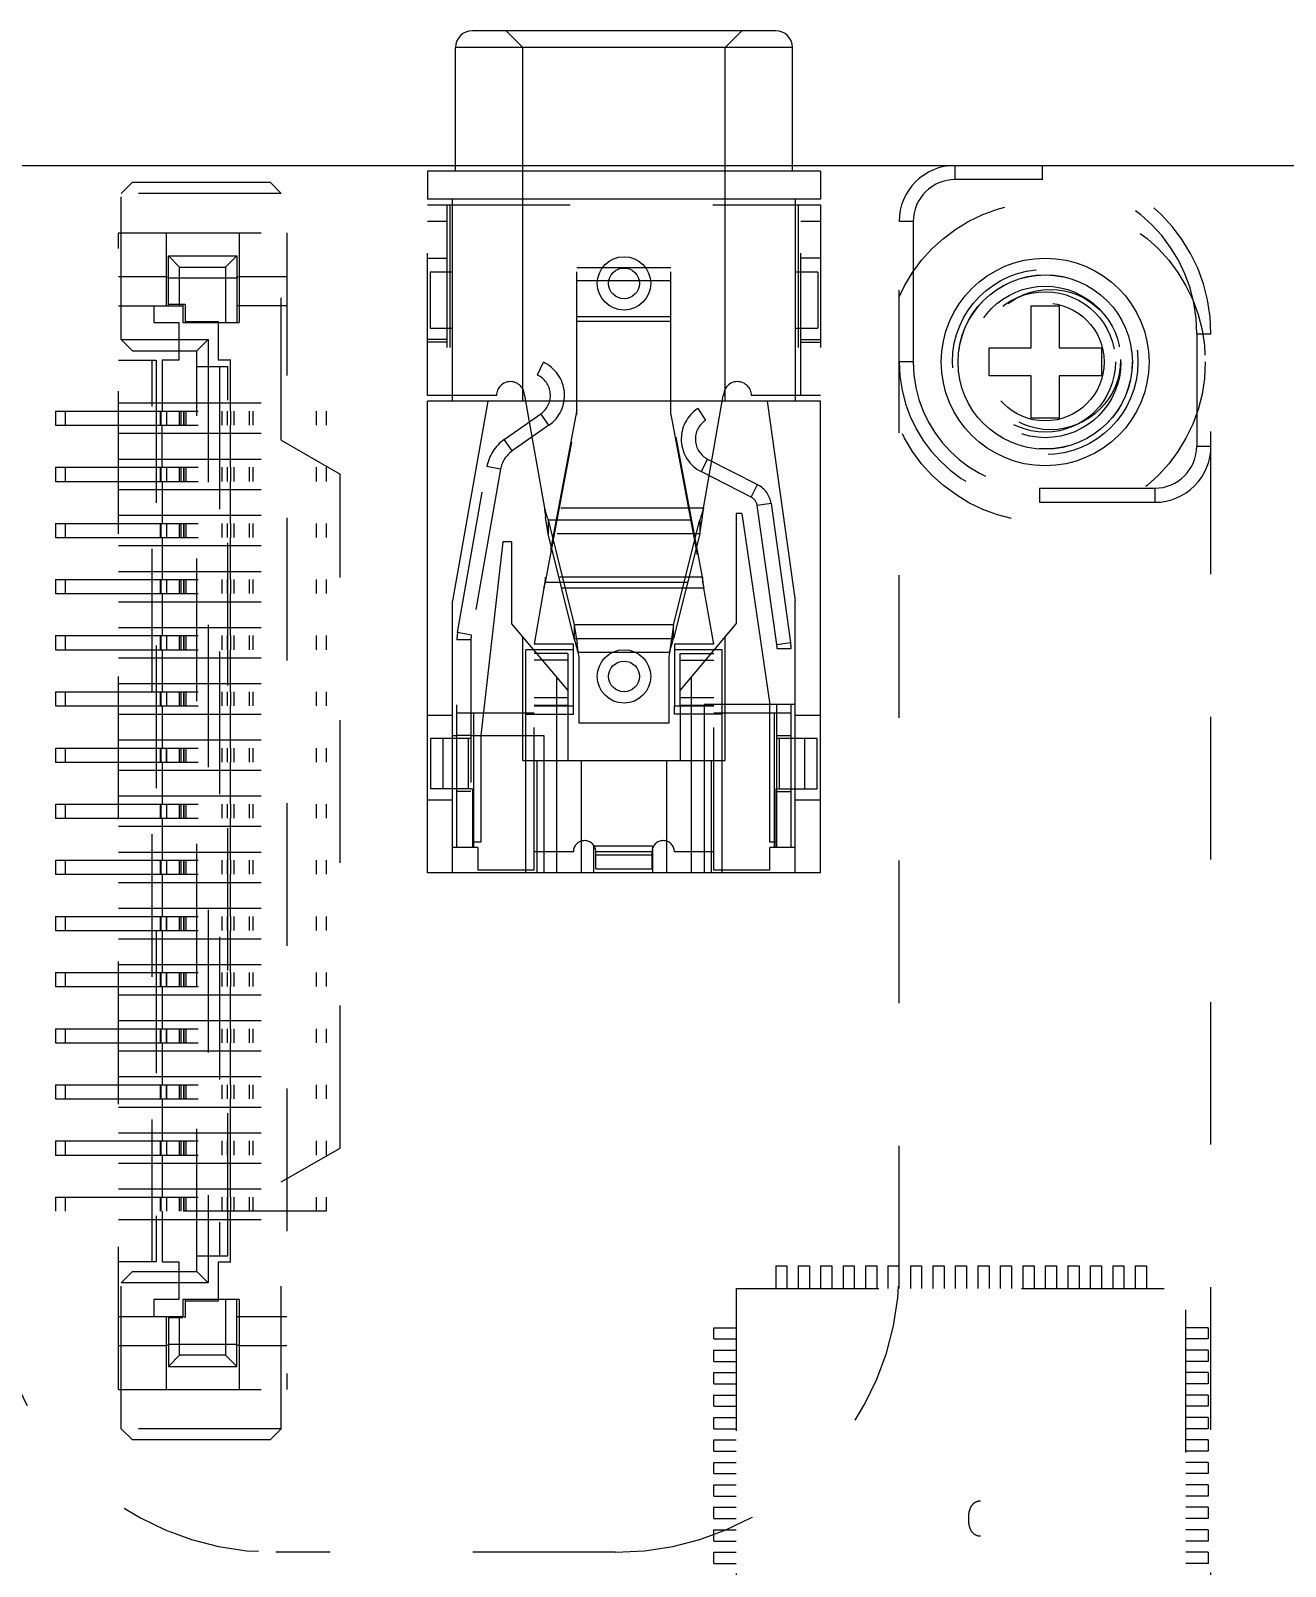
# Model space of a CAD drawing. Header units: inches. Extents: x 0 to 8.3, y 0 to 11.7.
# Drawn here: x 4.49 to 5.369, y 3.794 to 4.87 of the extents above; entities that cross this region are included whole.
import ezdxf

# ---------------------------------------------------------------- set-up
doc = ezdxf.new("R2010")
doc.units = ezdxf.units.IN
doc.header["$LTSCALE"] = 0.762205
doc.header["$MEASUREMENT"] = 0
doc.linetypes.add('HIDDEN', pattern=[0.2, 0.1, -0.1])
doc.layers.get('0').update_dxf_attribs({"linetype": 'CONTINUOUS'})
for name, color, linetype in [('02___PRT_ALL_AXES', 7, 'CONTINUOUS'), ('03___PRT_ALL_CURVES', 7, 'CONTINUOUS'), ('03__ASM_ALL_CURVES', 7, 'CONTINUOUS'), ('DEFAULT_2', 8, 'HIDDEN')]:
    doc.layers.add(name, color=color, linetype=linetype)

msp = doc.modelspace()

# ---------------------------------------------------------------- linework, layer by layer
at = {"color": 6, "linetype": 'CONTINUOUS'}
for p, q in [((5.0123, 4.8705), (4.7997, 4.8705)), ((4.8351, 4.8587), (4.8233, 4.8705)), ((4.9768, 4.8587), (4.9886, 4.8705)), ((5.0241, 4.8587), (4.7878, 4.8587)), ((4.7878, 4.7721), (4.7878, 4.8587)), ((4.8351, 4.6107), (4.8351, 4.8587)), ((4.9768, 4.6107), (4.9768, 4.8587)), ((5.0241, 4.7721), (5.0241, 4.8587)), ((5.0438, 4.7721), (4.7682, 4.7721)), ((4.7682, 4.7721), (4.7682, 4.7524)), ((5.0438, 4.7721), (5.0438, 4.7524)), ((5.0438, 4.7524), (4.7682, 4.7524)), ((4.7859, 4.6107), (4.7859, 4.7524)), ((5.026, 4.7524), (5.026, 4.6107)), ((4.7859, 4.7012), (4.7701, 4.7012)), ((4.7701, 4.7012), (4.7701, 4.6618)), ((5.0418, 4.7012), (5.026, 4.7012)), ((5.0418, 4.7012), (5.0418, 4.6618)), ((4.7701, 4.6618), (4.7859, 4.6618)), ((5.026, 4.6618), (5.0418, 4.6618)), ((5.0438, 4.6107), (4.7682, 4.6107)), ((4.7682, 4.2799), (4.7682, 4.6107)), ((4.8106, 4.6107), (4.7859, 4.4706)), ((5.0064, 4.6107), (5.026, 4.4706)), ((5.0438, 4.2799), (5.0438, 4.6107)), ((4.9886, 4.5319), (4.9847, 4.5319)), ((4.9847, 4.5319), (4.9847, 4.4547)), ((4.9886, 4.5319), (5.0083, 4.3981)), ((4.821, 4.5122), (4.8056, 4.3764)), ((4.8272, 4.5122), (4.821, 4.5122)), ((4.8272, 4.5122), (4.8272, 4.4547)), ((4.7859, 4.2799), (4.7859, 4.4706)), ((5.026, 4.2799), (5.026, 4.4706)), ((4.8272, 4.4547), (4.8666, 4.4078)), ((4.9453, 4.4078), (4.9847, 4.4547)), ((4.8351, 4.3587), (4.8351, 4.445)), ((4.8705, 4.4364), (4.8371, 4.4364)), ((4.8371, 4.2799), (4.8371, 4.4364)), ((4.9749, 4.4364), (4.9414, 4.4364)), ((4.9749, 4.2799), (4.9749, 4.4364)), ((4.9768, 4.3587), (4.9768, 4.4453)), ((4.8587, 4.4171), (4.8587, 4.2799)), ((4.9532, 4.2799), (4.9532, 4.4171)), ((4.8666, 4.3971), (4.8666, 4.3587)), ((4.8705, 4.3912), (4.8705, 4.3971)), ((4.9414, 4.3912), (4.9414, 4.3971)), ((4.9453, 4.3971), (4.9453, 4.3587)), ((5.026, 4.3981), (4.9621, 4.3981)), ((4.9621, 4.3981), (4.9621, 4.2799)), ((5.0083, 4.3016), (5.0083, 4.3981)), ((4.7859, 4.3902), (4.7682, 4.3902)), ((4.8371, 4.3912), (4.8705, 4.3912)), ((4.9749, 4.3912), (4.9414, 4.3912)), ((5.0438, 4.3902), (5.026, 4.3902)), ((4.7859, 4.3764), (4.7888, 4.3764)), ((4.7987, 4.3764), (4.8499, 4.3764)), ((4.8056, 4.3764), (4.8056, 4.3016)), ((4.8499, 4.3764), (4.8499, 4.2799)), ((4.8351, 4.3587), (4.9768, 4.3587)), ((4.8449, 4.3587), (4.8449, 4.2799)), ((4.876, 4.3587), (4.876, 4.2799)), ((4.9359, 4.2799), (4.9359, 4.3587)), ((4.967, 4.3587), (4.967, 4.2799)), ((4.7682, 4.3311), (4.7859, 4.3311)), ((4.7987, 4.339), (4.7997, 4.339)), ((4.7997, 4.339), (4.7997, 4.2977)), ((5.0123, 4.339), (5.0132, 4.339)), ((5.0123, 4.339), (5.0123, 4.2977)), ((5.026, 4.3311), (5.0438, 4.3311)), ((4.7888, 4.2977), (4.7859, 4.2977)), ((4.8056, 4.3016), (4.7997, 4.3016)), ((4.926, 4.2986), (4.8847, 4.2986)), ((4.8847, 4.2986), (4.8847, 4.2799)), ((4.926, 4.2986), (4.926, 4.2799)), ((5.0123, 4.3016), (5.0083, 4.3016)), ((5.026, 4.2977), (5.0231, 4.2977)), ((5.0438, 4.2799), (4.7682, 4.2799))]:
    msp.add_line(p, q, dxfattribs=at)
at = {"color": 7, "linetype": 'CONTINUOUS'}
for p, q in [((2.8981, 4.776), (6.0083, 4.776)), ((5.1914, 4.6776), (5.2111, 4.6776)), ((5.1914, 4.6481), (5.1914, 4.6776)), ((5.2111, 4.6776), (5.2111, 4.6481)), ((5.1619, 4.6481), (5.1914, 4.6481)), ((5.1619, 4.6284), (5.1619, 4.6481)), ((5.2111, 4.6481), (5.2406, 4.6481)), ((5.2406, 4.6481), (5.2406, 4.6284)), ((5.1914, 4.6284), (5.1619, 4.6284)), ((5.1914, 4.5988), (5.1914, 4.6284)), ((5.2406, 4.6284), (5.2111, 4.6284)), ((5.2111, 4.6284), (5.2111, 4.5988)), ((5.2111, 4.5988), (5.1914, 4.5988))]:
    msp.add_line(p, q, dxfattribs=at)
at = {"color": 6, "linetype": 'CONTINUOUS'}
for centre, radius in [((4.906, 4.6933), 0.0187), ((4.906, 4.6933), 0.0108), ((4.906, 4.4177), 0.0187), ((4.906, 4.4177), 0.0108)]:
    msp.add_circle(centre, radius, dxfattribs=at)
at = {"color": 7, "linetype": 'CONTINUOUS'}
for radius in [0.0728, 0.0611]:
    msp.add_circle((5.2012, 4.6382), radius, dxfattribs=at)
at = {"color": 6, "linetype": 'CONTINUOUS'}
for centre, start, end in [((4.7997, 4.8587), 90, 180), ((5.0123, 4.8587), 0, 90)]:
    msp.add_arc(centre, 0.0118, start, end, dxfattribs=at)
at = {"layer": '02___PRT_ALL_AXES', "color": 8, "linetype": 'HIDDEN'}
for radius in [0.0531, 0.0492]:
    msp.add_circle((5.2012, 4.6382), radius, dxfattribs=at)
at = {"layer": '03___PRT_ALL_CURVES', "color": 8, "linetype": 'HIDDEN'}
msp.add_circle((5.2048, 4.6399), 0.0492, dxfattribs=at)
at = {"layer": '03__ASM_ALL_CURVES', "color": 8, "linetype": 'HIDDEN'}
msp.add_line((2.8981, 4.776), (6.0083, 4.776), dxfattribs=at)
at = {"layer": 'DEFAULT_2', "color": 8, "linetype": 'HIDDEN'}
for p, q in [((5.1382, 4.7662), (5.1382, 4.776)), ((5.1993, 4.7662), (5.1993, 4.776)), ((4.5615, 4.7642), (4.5536, 4.7563)), ((4.5615, 4.7642), (4.6579, 4.7642)), ((4.6579, 4.7642), (4.6658, 4.7563)), ((5.1993, 4.7662), (5.1382, 4.7662)), ((4.6658, 4.7563), (4.5536, 4.7563)), ((4.5536, 4.654), (4.5536, 4.7563)), ((4.6658, 4.5833), (4.6658, 4.7563)), ((4.7682, 4.7484), (5.0438, 4.7484)), ((4.7682, 4.6146), (4.7682, 4.7484)), ((4.7819, 4.7484), (4.7819, 4.6146)), ((4.7839, 4.7484), (4.7839, 4.6146)), ((5.028, 4.7484), (5.028, 4.6146)), ((5.03, 4.6146), (5.03, 4.7484)), ((5.0438, 4.7484), (5.0438, 4.6146)), ((4.5516, 4.7288), (4.6697, 4.7288)), ((4.5516, 3.9177), (4.5516, 4.7288)), ((4.5851, 4.7288), (4.5851, 4.6776)), ((4.6363, 4.7288), (4.6363, 4.6658)), ((4.6697, 4.7288), (4.6697, 3.9177)), ((4.7819, 4.7366), (4.7682, 4.7366)), ((5.0438, 4.7366), (5.03, 4.7366)), ((5.1087, 4.7366), (5.0989, 4.7366)), ((5.0989, 3.9886), (5.0989, 4.7366)), ((5.1087, 4.7366), (5.1087, 4.6382)), ((4.5867, 4.7126), (4.6347, 4.7126)), ((4.5945, 4.7047), (4.5867, 4.7126)), ((4.5867, 4.6776), (4.5867, 4.7126)), ((4.6268, 4.7047), (4.6347, 4.7126)), ((4.6347, 4.7126), (4.6347, 4.6658)), ((4.7682, 4.711), (4.7819, 4.711)), ((5.0438, 4.711), (5.03, 4.711)), ((4.5516, 4.6981), (4.5851, 4.6981)), ((4.5851, 4.6981), (4.5867, 4.6975)), ((4.5867, 4.6973), (4.6347, 4.6973)), ((4.5945, 4.7047), (4.6268, 4.7047)), ((4.5945, 4.6776), (4.5945, 4.7047)), ((4.6268, 4.7047), (4.6268, 4.6658)), ((4.6336, 4.6973), (4.6348, 4.6976)), ((4.6348, 4.6976), (4.6363, 4.6981)), ((4.6363, 4.6981), (4.6697, 4.6981)), ((4.873, 4.7045), (4.9389, 4.7045)), ((4.873, 4.6013), (4.873, 4.7045)), ((4.9389, 4.6952), (4.873, 4.6952)), ((4.9389, 4.6013), (4.9389, 4.7045)), ((4.5516, 4.6776), (4.5969, 4.6776)), ((4.5764, 4.6776), (4.5764, 4.6658)), ((4.5985, 4.6784), (4.5867, 4.6784)), ((4.5969, 4.6782), (4.5969, 4.6658)), ((4.5985, 4.6784), (4.5985, 4.6658)), ((4.6697, 4.6776), (4.6347, 4.6776)), ((4.5764, 4.6658), (4.5941, 4.6658)), ((4.5941, 4.6658), (4.5941, 4.6394)), ((4.5969, 4.6658), (4.6363, 4.6658)), ((4.5985, 4.6666), (4.6217, 4.6666)), ((4.6217, 4.6394), (4.6217, 4.6666)), ((4.873, 4.67), (4.9389, 4.67)), ((4.9389, 4.6666), (4.873, 4.6666)), ((4.5536, 4.654), (4.6146, 4.654)), ((4.5615, 4.6461), (4.5536, 4.654)), ((4.6146, 4.654), (4.6067, 4.6461)), ((4.6146, 4.654), (4.6146, 3.9925)), ((4.7819, 4.654), (4.7682, 4.654)), ((4.7819, 4.652), (4.7682, 4.652)), ((5.03, 4.654), (5.0438, 4.654)), ((5.03, 4.652), (5.0438, 4.652)), ((5.3075, 4.6579), (5.3174, 4.6579)), ((5.3075, 4.6579), (5.3075, 4.5792)), ((5.3174, 2.6894), (5.3174, 4.6579)), ((4.5615, 4.6461), (4.6067, 4.6461)), ((4.6067, 4.0004), (4.6067, 4.6461)), ((4.5516, 4.6394), (4.5782, 4.6394)), ((4.5753, 4.0071), (4.5753, 4.6394)), ((4.5782, 4.6394), (4.5782, 4.0071)), ((4.5941, 4.6394), (4.5823, 4.6394)), ((4.5823, 4.6394), (4.5823, 4.6038)), ((4.6067, 4.6351), (4.6284, 4.6351)), ((4.6304, 4.6394), (4.6217, 4.6394)), ((4.6225, 4.6351), (4.6225, 4.0114)), ((4.6284, 4.0114), (4.6284, 4.6351)), ((4.6301, 4.6038), (4.6301, 4.6394)), ((4.8454, 4.6291), (4.8495, 4.638)), ((5.1087, 4.6382), (5.0989, 4.6382)), ((4.5516, 4.6095), (4.6697, 4.6095)), ((4.8166, 4.6146), (4.7682, 4.6146)), ((4.8363, 4.6146), (4.8502, 4.5358)), ((4.9618, 4.5358), (4.9756, 4.6146)), ((5.0438, 4.6146), (4.9953, 4.6146)), ((4.5075, 4.6038), (4.6972, 4.6038)), ((4.5075, 4.6038), (4.5075, 4.5939)), ((4.5143, 4.6038), (4.5143, 4.5939)), ((4.581, 4.6038), (4.581, 4.5939)), ((4.5817, 4.5939), (4.5817, 4.6038)), ((4.5853, 4.6038), (4.5853, 4.5939)), ((4.5854, 4.6038), (4.5854, 4.5939)), ((4.5943, 4.6038), (4.5943, 4.5939)), ((4.5957, 4.5939), (4.5957, 4.6038)), ((4.5972, 4.6038), (4.5972, 4.5939)), ((4.5975, 4.6038), (4.5975, 4.5939)), ((4.5989, 4.6038), (4.5989, 4.5939)), ((4.6242, 4.6038), (4.6242, 4.5939)), ((4.6281, 4.5939), (4.6281, 4.6038)), ((4.6302, 4.6038), (4.6301, 4.5939)), ((4.6325, 4.6038), (4.6325, 4.5939)), ((4.6433, 4.6038), (4.6433, 4.5939)), ((4.6458, 4.6038), (4.6458, 4.5939)), ((4.6905, 4.5939), (4.6905, 4.6038)), ((4.6972, 4.6038), (4.6972, 4.5939)), ((4.8219, 4.5838), (4.8477, 4.6019)), ((4.8534, 4.5938), (4.8477, 4.6019)), ((4.873, 4.6047), (4.8509, 4.4872)), ((4.8509, 4.4838), (4.873, 4.6013)), ((4.961, 4.4872), (4.9389, 4.6047)), ((4.9389, 4.6013), (4.961, 4.4838)), ((4.9577, 4.6056), (4.9631, 4.5973)), ((4.5075, 4.5939), (4.6972, 4.5939)), ((4.5516, 4.5882), (4.6697, 4.5882)), ((4.5823, 4.5644), (4.5823, 4.5939)), ((4.6301, 4.5644), (4.6301, 4.5939)), ((4.8534, 4.5938), (4.8276, 4.5758)), ((4.6658, 4.5833), (4.7071, 4.5595)), ((4.8276, 4.5758), (4.8219, 4.5838)), ((5.3075, 4.5792), (5.3174, 4.5792)), ((4.5516, 4.5701), (4.6697, 4.5701)), ((4.9645, 4.5701), (4.9601, 4.5613)), ((4.9645, 4.5701), (4.9996, 4.5522)), ((4.5075, 4.5644), (4.6972, 4.5644)), ((4.5075, 4.5644), (4.5075, 4.5545)), ((4.5143, 4.5644), (4.5143, 4.5545)), ((4.581, 4.5644), (4.581, 4.5545)), ((4.5817, 4.5545), (4.5817, 4.5644)), ((4.5853, 4.5644), (4.5853, 4.5545)), ((4.5854, 4.5644), (4.5854, 4.5545)), ((4.5943, 4.5644), (4.5943, 4.5545)), ((4.5957, 4.5545), (4.5957, 4.5644)), ((4.5972, 4.5644), (4.5972, 4.5545)), ((4.5975, 4.5644), (4.5975, 4.5545)), ((4.5989, 4.5644), (4.5989, 4.5545)), ((4.6242, 4.5644), (4.6242, 4.5545)), ((4.6281, 4.5545), (4.6281, 4.5644)), ((4.6302, 4.5644), (4.6302, 4.5545)), ((4.6325, 4.5644), (4.6325, 4.5545)), ((4.6433, 4.5644), (4.6433, 4.5545)), ((4.6458, 4.5644), (4.6458, 4.5545)), ((4.6905, 4.5545), (4.6905, 4.5644)), ((4.6972, 4.5644), (4.6972, 4.5545)), ((4.7071, 4.087), (4.7071, 4.5595)), ((4.7893, 4.4485), (4.8098, 4.5648)), ((4.8195, 4.5631), (4.799, 4.4467)), ((4.8195, 4.5631), (4.8098, 4.5648)), ((4.9951, 4.5435), (4.9601, 4.5613)), ((4.5075, 4.5545), (4.6972, 4.5545)), ((4.5516, 4.5488), (4.6697, 4.5488)), ((4.5823, 4.5545), (4.5823, 4.525)), ((4.6301, 4.525), (4.6301, 4.5545)), ((4.9951, 4.5435), (4.9996, 4.5522)), ((5.278, 4.5496), (5.1973, 4.5496)), ((5.1973, 4.5496), (5.1973, 4.5398)), ((5.278, 4.5496), (5.278, 4.5398)), ((4.9618, 4.5358), (4.8502, 4.5358)), ((5.0091, 4.5389), (4.9994, 4.5375)), ((5.0131, 4.4401), (4.9994, 4.5375)), ((5.0091, 4.5389), (5.0228, 4.4414)), ((5.1973, 4.5398), (5.278, 4.5398)), ((4.5075, 4.525), (4.6972, 4.525)), ((4.5075, 4.525), (4.5075, 4.5152)), ((4.5143, 4.525), (4.5143, 4.5152)), ((4.5516, 4.5308), (4.6697, 4.5308)), ((4.581, 4.525), (4.581, 4.5152)), ((4.5817, 4.5152), (4.5817, 4.525)), ((4.5853, 4.525), (4.5853, 4.5152)), ((4.5854, 4.525), (4.5854, 4.5152)), ((4.5943, 4.525), (4.5943, 4.5152)), ((4.5957, 4.5152), (4.5957, 4.525)), ((4.5972, 4.525), (4.5972, 4.5152)), ((4.5975, 4.525), (4.5975, 4.5152)), ((4.5989, 4.525), (4.5989, 4.5152)), ((4.6242, 4.525), (4.6242, 4.5152)), ((4.6281, 4.5152), (4.6281, 4.525)), ((4.6302, 4.525), (4.6302, 4.5152)), ((4.6325, 4.525), (4.6325, 4.5152)), ((4.6433, 4.525), (4.6433, 4.5152)), ((4.6458, 4.525), (4.6458, 4.5152)), ((4.6905, 4.5152), (4.6905, 4.525)), ((4.6972, 4.525), (4.6972, 4.5152)), ((4.8528, 4.5178), (4.851, 4.5292)), ((4.8528, 4.5275), (4.9592, 4.5275)), ((4.8528, 4.5275), (4.8711, 4.454)), ((4.8528, 4.5275), (4.8528, 4.5178)), ((4.9408, 4.454), (4.9592, 4.5275)), ((4.9592, 4.5178), (4.9609, 4.5293)), ((4.9592, 4.5275), (4.9592, 4.5178)), ((4.5075, 4.5152), (4.6972, 4.5152)), ((4.5823, 4.5152), (4.5823, 4.4857)), ((4.6301, 4.4857), (4.6301, 4.5152)), ((4.9592, 4.5178), (4.8528, 4.5178)), ((4.8711, 4.4443), (4.8528, 4.5178)), ((4.9592, 4.5178), (4.9408, 4.4443)), ((4.5516, 4.5094), (4.6697, 4.5094)), ((4.5516, 4.4914), (4.6697, 4.4914)), ((4.5075, 4.4857), (4.6972, 4.4857)), ((4.5075, 4.4857), (4.5075, 4.4758)), ((4.5143, 4.4857), (4.5143, 4.4758)), ((4.581, 4.4857), (4.581, 4.4758)), ((4.5817, 4.4758), (4.5817, 4.4857)), ((4.5853, 4.4857), (4.5853, 4.4758)), ((4.5854, 4.4857), (4.5854, 4.4758)), ((4.5943, 4.4857), (4.5943, 4.4758)), ((4.5957, 4.4758), (4.5957, 4.4857)), ((4.5972, 4.4857), (4.5972, 4.4758)), ((4.5975, 4.4857), (4.5975, 4.4758)), ((4.5989, 4.4857), (4.5989, 4.4758)), ((4.6242, 4.4857), (4.6242, 4.4758)), ((4.6281, 4.4758), (4.6281, 4.4857)), ((4.6302, 4.4857), (4.6302, 4.4758)), ((4.6325, 4.4857), (4.6325, 4.4758)), ((4.6433, 4.4857), (4.6433, 4.4758)), ((4.6458, 4.4857), (4.6458, 4.4758)), ((4.6905, 4.4758), (4.6905, 4.4857)), ((4.6972, 4.4857), (4.6972, 4.4758)), ((4.8499, 4.4797), (4.843, 4.4404)), ((4.8499, 4.4797), (4.8509, 4.4838)), ((4.962, 4.4797), (4.8499, 4.4797)), ((4.961, 4.4872), (4.8509, 4.4872)), ((4.8509, 4.4838), (4.8509, 4.4872)), ((4.8509, 4.4838), (4.961, 4.4838)), ((4.961, 4.4872), (4.961, 4.4838)), ((4.961, 4.4838), (4.962, 4.4797)), ((4.969, 4.4404), (4.962, 4.4797)), ((4.5075, 4.4758), (4.6972, 4.4758)), ((4.5516, 4.4701), (4.6697, 4.4701)), ((4.5823, 4.4758), (4.5823, 4.4463)), ((4.6301, 4.4463), (4.6301, 4.4758)), ((4.5516, 4.452), (4.6697, 4.452)), ((4.799, 4.4467), (4.7893, 4.4485)), ((4.9408, 4.454), (4.8711, 4.454)), ((4.8711, 4.454), (4.8711, 4.4443)), ((4.8711, 4.454), (4.8731, 4.4407)), ((4.9408, 4.454), (4.9388, 4.4407)), ((4.9408, 4.4443), (4.9408, 4.454)), ((4.5075, 4.4463), (4.6972, 4.4463)), ((4.5075, 4.4463), (4.5075, 4.4364)), ((4.5075, 4.4364), (4.6972, 4.4364)), ((4.5143, 4.4463), (4.5143, 4.4364)), ((4.581, 4.4463), (4.581, 4.4364)), ((4.5817, 4.4364), (4.5817, 4.4463)), ((4.5823, 4.4364), (4.5823, 4.4069)), ((4.5853, 4.4463), (4.5853, 4.4364)), ((4.5854, 4.4463), (4.5854, 4.4364)), ((4.5943, 4.4463), (4.5943, 4.4364)), ((4.5957, 4.4364), (4.5957, 4.4463)), ((4.5972, 4.4463), (4.5972, 4.4364)), ((4.5975, 4.4463), (4.5975, 4.4364)), ((4.5989, 4.4463), (4.5989, 4.4364)), ((4.6242, 4.4463), (4.6242, 4.4364)), ((4.6281, 4.4364), (4.6281, 4.4463)), ((4.6301, 4.4069), (4.6301, 4.4364)), ((4.6302, 4.4463), (4.6302, 4.4364)), ((4.6325, 4.4463), (4.6325, 4.4364)), ((4.6433, 4.4463), (4.6433, 4.4364)), ((4.6458, 4.4463), (4.6458, 4.4364)), ((4.6905, 4.4364), (4.6905, 4.4463)), ((4.6972, 4.4463), (4.6972, 4.4364)), ((4.7987, 4.4433), (4.7888, 4.4433)), ((4.7888, 4.2977), (4.7888, 4.4433)), ((4.7987, 4.4433), (4.7987, 4.2977)), ((4.8705, 4.4404), (4.843, 4.4404)), ((4.8705, 4.3971), (4.8705, 4.4404)), ((4.8711, 4.4443), (4.9408, 4.4443)), ((4.872, 4.4414), (4.8711, 4.4443)), ((4.873, 4.4381), (4.872, 4.4414)), ((4.8739, 4.4345), (4.873, 4.4381)), ((4.938, 4.4345), (4.9389, 4.4381)), ((4.9389, 4.4381), (4.9399, 4.4414)), ((4.9399, 4.4414), (4.9408, 4.4443)), ((4.969, 4.4404), (4.9414, 4.4404)), ((4.9414, 4.4404), (4.9414, 4.3971)), ((5.0131, 4.4401), (5.0228, 4.4414)), ((5.0132, 4.4373), (5.0231, 4.4373)), ((5.0132, 4.2977), (5.0132, 4.4373)), ((5.0231, 4.2977), (5.0231, 4.4373)), ((4.5516, 4.4307), (4.6697, 4.4307)), ((4.8666, 4.4339), (4.843, 4.4339)), ((4.843, 4.2819), (4.843, 4.4339)), ((4.8666, 4.429), (4.843, 4.429)), ((4.8666, 4.4339), (4.8666, 4.3971)), ((4.938, 4.4345), (4.8739, 4.4345)), ((4.8745, 4.4316), (4.8739, 4.4345)), ((4.8745, 4.3849), (4.8745, 4.4316)), ((4.938, 4.4345), (4.9375, 4.4316)), ((4.9375, 4.4316), (4.9375, 4.3849)), ((4.9453, 4.4339), (4.969, 4.4339)), ((4.9453, 4.3971), (4.9453, 4.4339)), ((4.9453, 4.429), (4.969, 4.429)), ((4.969, 4.2819), (4.969, 4.4339)), ((4.5075, 4.4069), (4.6972, 4.4069)), ((4.5075, 4.4069), (4.5075, 4.3971)), ((4.5143, 4.4069), (4.5143, 4.3971)), ((4.5516, 4.4127), (4.6697, 4.4127)), ((4.581, 4.4069), (4.581, 4.3971)), ((4.5817, 4.3971), (4.5817, 4.4069)), ((4.5853, 4.4069), (4.5853, 4.3971)), ((4.5854, 4.4069), (4.5854, 4.3971)), ((4.5943, 4.4069), (4.5943, 4.3971)), ((4.5957, 4.3971), (4.5957, 4.4069)), ((4.5972, 4.4069), (4.5972, 4.3971)), ((4.5975, 4.4069), (4.5975, 4.3971)), ((4.5989, 4.4069), (4.5989, 4.3971)), ((4.6242, 4.4069), (4.6242, 4.3971)), ((4.6281, 4.3971), (4.6281, 4.4069)), ((4.6302, 4.4069), (4.6302, 4.3971)), ((4.6325, 4.4069), (4.6325, 4.3971)), ((4.6433, 4.4069), (4.6433, 4.3971)), ((4.6458, 4.4069), (4.6458, 4.3971)), ((4.6905, 4.3971), (4.6905, 4.4069)), ((4.6972, 4.4069), (4.6972, 4.3971)), ((4.5075, 4.3971), (4.6972, 4.3971)), ((4.5823, 4.3971), (4.5823, 4.3675)), ((4.6301, 4.3675), (4.6301, 4.3971)), ((4.843, 4.403), (4.8666, 4.403)), ((4.8666, 4.3973), (4.843, 4.3976)), ((4.843, 4.3971), (4.8705, 4.3971)), ((4.9414, 4.3971), (4.969, 4.3971)), ((4.9453, 4.403), (4.969, 4.403)), ((4.969, 4.3976), (4.9453, 4.3973)), ((4.5516, 4.3913), (4.6697, 4.3913)), ((4.7888, 4.3921), (4.843, 4.3921)), ((4.8006, 4.3921), (4.8006, 4.2977)), ((4.9375, 4.3849), (4.8745, 4.3849)), ((4.969, 4.3921), (5.0231, 4.3921)), ((5.0113, 4.3921), (5.0113, 4.2977)), ((4.5516, 4.3733), (4.6697, 4.3733)), ((4.7707, 4.3744), (4.7987, 4.3744)), ((4.7707, 4.339), (4.7707, 4.3744)), ((4.7792, 4.339), (4.7792, 4.3744)), ((4.7987, 4.3764), (4.7888, 4.3764)), ((4.7971, 4.339), (4.7971, 4.3744)), ((5.0132, 4.3764), (5.0231, 4.3764)), ((5.0132, 4.3744), (5.0412, 4.3744)), ((5.0148, 4.3744), (5.0148, 4.339)), ((5.0327, 4.339), (5.0327, 4.3744)), ((5.0412, 4.3744), (5.0412, 4.339)), ((4.5075, 4.3675), (4.6972, 4.3675)), ((4.5075, 4.3675), (4.5075, 4.3577)), ((4.5143, 4.3675), (4.5143, 4.3577)), ((4.581, 4.3675), (4.581, 4.3577)), ((4.5817, 4.3577), (4.5817, 4.3675)), ((4.5853, 4.3675), (4.5853, 4.3577)), ((4.5854, 4.3577), (4.5854, 4.3675)), ((4.5943, 4.3675), (4.5943, 4.3577)), ((4.5957, 4.3577), (4.5957, 4.3675)), ((4.5972, 4.3675), (4.5972, 4.3577)), ((4.5975, 4.3675), (4.5975, 4.3577)), ((4.5989, 4.3675), (4.5989, 4.3577)), ((4.6242, 4.3675), (4.6242, 4.3577)), ((4.6281, 4.3577), (4.6281, 4.3675)), ((4.6302, 4.3675), (4.6302, 4.3577)), ((4.6325, 4.3675), (4.6325, 4.3577)), ((4.6433, 4.3675), (4.6433, 4.3577)), ((4.6458, 4.3675), (4.6458, 4.3577)), ((4.6905, 4.3577), (4.6905, 4.3675)), ((4.6972, 4.3675), (4.6972, 4.3577)), ((4.5075, 4.3577), (4.6972, 4.3577)), ((4.5516, 4.352), (4.6697, 4.352)), ((4.5823, 4.3577), (4.5823, 4.3282)), ((4.6301, 4.3282), (4.6301, 4.3577)), ((4.5516, 4.3339), (4.6697, 4.3339)), ((4.7987, 4.339), (4.7707, 4.339)), ((4.7987, 4.337), (4.7888, 4.337)), ((5.0132, 4.339), (5.0412, 4.339)), ((5.0132, 4.337), (5.0231, 4.337)), ((4.5075, 4.3282), (4.6972, 4.3282)), ((4.5075, 4.3282), (4.5075, 4.3183)), ((4.5075, 4.3183), (4.6972, 4.3183)), ((4.5143, 4.3282), (4.5143, 4.3183)), ((4.581, 4.3282), (4.581, 4.3183)), ((4.5817, 4.3183), (4.5817, 4.3282)), ((4.5823, 4.3183), (4.5823, 4.2888)), ((4.5853, 4.3282), (4.5853, 4.3183)), ((4.5854, 4.3282), (4.5854, 4.3183)), ((4.5943, 4.3282), (4.5943, 4.3183)), ((4.5957, 4.3183), (4.5957, 4.3282)), ((4.5972, 4.3282), (4.5972, 4.3183)), ((4.5975, 4.3282), (4.5975, 4.3183)), ((4.5989, 4.3282), (4.5989, 4.3183)), ((4.6242, 4.3282), (4.6242, 4.3183)), ((4.6281, 4.3183), (4.6281, 4.3282)), ((4.6301, 4.2888), (4.6301, 4.3183)), ((4.6302, 4.3282), (4.6302, 4.3183)), ((4.6325, 4.3282), (4.6325, 4.3183)), ((4.6433, 4.3282), (4.6433, 4.3183)), ((4.6458, 4.3282), (4.6458, 4.3183)), ((4.6905, 4.3183), (4.6905, 4.3282)), ((4.6972, 4.3282), (4.6972, 4.3183)), ((4.5516, 4.3126), (4.6697, 4.3126)), ((4.8036, 4.2977), (4.7888, 4.2977)), ((4.8036, 4.2977), (4.8036, 4.2819)), ((5.0231, 4.2977), (5.0083, 4.2977)), ((5.0083, 4.2819), (5.0083, 4.2977)), ((4.5075, 4.2888), (4.6972, 4.2888)), ((4.5075, 4.2888), (4.5075, 4.279)), ((4.5143, 4.2888), (4.5143, 4.279)), ((4.5516, 4.2945), (4.6697, 4.2945)), ((4.581, 4.2888), (4.581, 4.279)), ((4.5817, 4.279), (4.5817, 4.2888)), ((4.5853, 4.2888), (4.5853, 4.279)), ((4.5854, 4.2888), (4.5854, 4.279)), ((4.5943, 4.2888), (4.5943, 4.279)), ((4.5957, 4.279), (4.5957, 4.2888)), ((4.5972, 4.2888), (4.5972, 4.279)), ((4.5975, 4.2888), (4.5975, 4.279)), ((4.5989, 4.2888), (4.5989, 4.279)), ((4.6242, 4.2888), (4.6242, 4.279)), ((4.6281, 4.279), (4.6281, 4.2888)), ((4.6302, 4.2888), (4.6302, 4.279)), ((4.6325, 4.2888), (4.6325, 4.279)), ((4.6433, 4.2888), (4.6433, 4.279)), ((4.6458, 4.2888), (4.6458, 4.279)), ((4.6905, 4.279), (4.6905, 4.2888)), ((4.6972, 4.2888), (4.6972, 4.279)), ((4.8705, 4.2947), (4.843, 4.2947)), ((4.9256, 4.2947), (4.8863, 4.2947)), ((4.8863, 4.2829), (4.8863, 4.2947)), ((4.8863, 4.2927), (4.9256, 4.2927)), ((4.9256, 4.2947), (4.9256, 4.2829)), ((4.969, 4.2947), (4.9414, 4.2947)), ((4.5075, 4.279), (4.6972, 4.279)), ((4.5823, 4.279), (4.5823, 4.2494)), ((4.6301, 4.2494), (4.6301, 4.279)), ((4.843, 4.2819), (4.8036, 4.2819)), ((4.8863, 4.2829), (4.9256, 4.2829)), ((5.0083, 4.2819), (4.969, 4.2819)), ((4.5516, 4.2732), (4.6697, 4.2732)), ((4.5516, 4.2552), (4.6697, 4.2552)), ((4.5075, 4.2494), (4.6972, 4.2494)), ((4.5075, 4.2494), (4.5075, 4.2396)), ((4.5143, 4.2494), (4.5143, 4.2396)), ((4.581, 4.2494), (4.581, 4.2396)), ((4.5817, 4.2396), (4.5817, 4.2494)), ((4.5853, 4.2494), (4.5853, 4.2396)), ((4.5854, 4.2396), (4.5854, 4.2494)), ((4.5943, 4.2494), (4.5943, 4.2396)), ((4.5957, 4.2396), (4.5957, 4.2494)), ((4.5972, 4.2494), (4.5972, 4.2396)), ((4.5975, 4.2494), (4.5975, 4.2396)), ((4.5989, 4.2494), (4.5989, 4.2396)), ((4.6242, 4.2494), (4.6242, 4.2396)), ((4.6281, 4.2396), (4.6281, 4.2494)), ((4.6302, 4.2494), (4.6302, 4.2396)), ((4.6325, 4.2494), (4.6325, 4.2396)), ((4.6433, 4.2494), (4.6433, 4.2396)), ((4.6458, 4.2494), (4.6458, 4.2396)), ((4.6905, 4.2396), (4.6905, 4.2494)), ((4.6972, 4.2494), (4.6972, 4.2396)), ((4.5075, 4.2396), (4.6972, 4.2396)), ((4.5516, 4.2338), (4.6697, 4.2338)), ((4.5823, 4.2396), (4.5823, 4.2101)), ((4.6301, 4.2101), (4.6301, 4.2396)), ((4.5516, 4.2158), (4.6697, 4.2158)), ((4.5075, 4.2101), (4.6972, 4.2101)), ((4.5075, 4.2101), (4.5075, 4.2002)), ((4.5075, 4.2002), (4.6972, 4.2002)), ((4.5143, 4.2101), (4.5143, 4.2002)), ((4.581, 4.2101), (4.581, 4.2002)), ((4.5817, 4.2002), (4.5817, 4.2101)), ((4.5823, 4.2002), (4.5823, 4.1707)), ((4.5853, 4.2101), (4.5853, 4.2002)), ((4.5854, 4.2002), (4.5854, 4.2101)), ((4.5943, 4.2101), (4.5943, 4.2002)), ((4.5957, 4.2002), (4.5957, 4.2101)), ((4.5972, 4.2101), (4.5972, 4.2002)), ((4.5975, 4.2101), (4.5975, 4.2002)), ((4.5989, 4.2101), (4.5989, 4.2002)), ((4.6242, 4.2101), (4.6242, 4.2002)), ((4.6281, 4.2002), (4.6281, 4.2101)), ((4.6301, 4.1707), (4.6301, 4.2002)), ((4.6302, 4.2101), (4.6302, 4.2002)), ((4.6325, 4.2101), (4.6325, 4.2002)), ((4.6433, 4.2101), (4.6433, 4.2002)), ((4.6458, 4.2101), (4.6458, 4.2002)), ((4.6905, 4.2002), (4.6905, 4.2101)), ((4.6972, 4.2101), (4.6972, 4.2002)), ((4.5516, 4.1945), (4.6697, 4.1945)), ((4.5075, 4.1707), (4.6972, 4.1707)), ((4.5075, 4.1707), (4.5075, 4.1608)), ((4.5143, 4.1707), (4.5143, 4.1608)), ((4.5516, 4.1764), (4.6697, 4.1764)), ((4.581, 4.1707), (4.581, 4.1608)), ((4.5817, 4.1608), (4.5817, 4.1707)), ((4.5853, 4.1707), (4.5853, 4.1608)), ((4.5854, 4.1608), (4.5854, 4.1707)), ((4.5943, 4.1707), (4.5943, 4.1608)), ((4.5957, 4.1608), (4.5957, 4.1707)), ((4.5972, 4.1707), (4.5972, 4.1608)), ((4.5975, 4.1707), (4.5975, 4.1608)), ((4.5989, 4.1707), (4.5989, 4.1608)), ((4.6242, 4.1707), (4.6242, 4.1608)), ((4.6281, 4.1608), (4.6281, 4.1707)), ((4.6302, 4.1707), (4.6301, 4.1608)), ((4.6325, 4.1707), (4.6325, 4.1608)), ((4.6433, 4.1707), (4.6433, 4.1608)), ((4.6458, 4.1707), (4.6458, 4.1608)), ((4.6905, 4.1608), (4.6905, 4.1707)), ((4.6972, 4.1707), (4.6972, 4.1608)), ((4.5075, 4.1608), (4.6972, 4.1608)), ((4.5823, 4.1608), (4.5823, 4.1313)), ((4.6301, 4.1313), (4.6301, 4.1608)), ((4.5516, 4.1551), (4.6697, 4.1551)), ((4.5516, 4.1371), (4.6697, 4.1371)), ((4.5075, 4.1313), (4.6972, 4.1313)), ((4.5075, 4.1313), (4.5075, 4.1215)), ((4.5143, 4.1313), (4.5143, 4.1215)), ((4.581, 4.1313), (4.581, 4.1215)), ((4.5817, 4.1215), (4.5817, 4.1313)), ((4.5853, 4.1313), (4.5853, 4.1215)), ((4.5854, 4.1215), (4.5854, 4.1313)), ((4.5943, 4.1313), (4.5943, 4.1215)), ((4.5957, 4.1215), (4.5957, 4.1313)), ((4.5972, 4.1313), (4.5972, 4.1215)), ((4.5975, 4.1313), (4.5975, 4.1215)), ((4.5989, 4.1313), (4.5989, 4.1215)), ((4.6242, 4.1313), (4.6242, 4.1215)), ((4.6281, 4.1215), (4.6281, 4.1313)), ((4.6302, 4.1313), (4.6302, 4.1215)), ((4.6325, 4.1313), (4.6325, 4.1215)), ((4.6433, 4.1313), (4.6433, 4.1215)), ((4.6458, 4.1313), (4.6458, 4.1215)), ((4.6905, 4.1215), (4.6905, 4.1313)), ((4.6972, 4.1313), (4.6972, 4.1215)), ((4.5075, 4.1215), (4.6972, 4.1215)), ((4.5516, 4.1157), (4.6697, 4.1157)), ((4.5823, 4.1215), (4.5823, 4.092)), ((4.6301, 4.0526), (4.6301, 4.1215)), ((4.5075, 4.092), (4.6972, 4.092)), ((4.5075, 4.092), (4.5075, 4.0821)), ((4.5143, 4.092), (4.5143, 4.0821)), ((4.5516, 4.0977), (4.6697, 4.0977)), ((4.581, 4.092), (4.581, 4.0821)), ((4.5817, 4.0821), (4.5817, 4.092)), ((4.5853, 4.092), (4.5853, 4.0821)), ((4.5854, 4.092), (4.5854, 4.0821)), ((4.5943, 4.092), (4.5943, 4.0821)), ((4.5957, 4.0821), (4.5957, 4.092)), ((4.5972, 4.092), (4.5972, 4.0821)), ((4.5975, 4.092), (4.5975, 4.0821)), ((4.5989, 4.092), (4.5989, 4.0821)), ((4.6242, 4.092), (4.6242, 4.0821)), ((4.6281, 4.0821), (4.6281, 4.092)), ((4.6325, 4.092), (4.6325, 4.0821)), ((4.6433, 4.092), (4.6433, 4.0821)), ((4.6458, 4.092), (4.6458, 4.0821)), ((4.6905, 4.0821), (4.6905, 4.092)), ((4.6972, 4.092), (4.6972, 4.0821)), ((4.5075, 4.0821), (4.6972, 4.0821)), ((4.5823, 4.0821), (4.5823, 4.0526)), ((4.6658, 4.0632), (4.7071, 4.087)), ((4.5516, 4.0764), (4.6697, 4.0764)), ((4.6658, 3.8902), (4.6658, 4.0632)), ((4.5075, 4.0526), (4.6972, 4.0526)), ((4.5075, 4.0526), (4.5075, 4.0427)), ((4.5143, 4.0526), (4.5143, 4.0427)), ((4.5516, 4.0583), (4.6697, 4.0583)), ((4.581, 4.0526), (4.581, 4.0427)), ((4.5817, 4.0427), (4.5817, 4.0526)), ((4.5853, 4.0526), (4.5853, 4.0427)), ((4.5854, 4.0526), (4.5854, 4.0427)), ((4.5943, 4.0526), (4.5943, 4.0427)), ((4.5957, 4.0427), (4.5957, 4.0526)), ((4.5972, 4.0526), (4.5972, 4.0427)), ((4.5975, 4.0526), (4.5975, 4.0427)), ((4.5989, 4.0526), (4.5989, 4.0427)), ((4.6242, 4.0526), (4.6242, 4.0427)), ((4.6281, 4.0427), (4.6281, 4.0526)), ((4.6302, 4.0526), (4.6302, 4.0427)), ((4.6325, 4.0526), (4.6325, 4.0427)), ((4.6433, 4.0526), (4.6433, 4.0427)), ((4.6458, 4.0526), (4.6458, 4.0427)), ((4.6905, 4.0427), (4.6905, 4.0526)), ((4.6972, 4.0526), (4.6972, 4.0427)), ((4.6972, 4.0427), (4.5075, 4.0427)), ((4.5823, 4.0427), (4.5823, 4.0071)), ((4.6301, 4.0071), (4.6301, 4.0427)), ((4.5516, 4.037), (4.6697, 4.037)), ((4.5782, 4.0071), (4.5516, 4.0071)), ((4.5823, 4.0071), (4.5941, 4.0071)), ((4.5941, 4.0071), (4.5941, 3.9807)), ((4.6067, 4.0114), (4.6284, 4.0114)), ((4.6217, 4.0071), (4.6304, 4.0071)), ((4.6217, 3.9799), (4.6217, 4.0071)), ((4.5536, 3.9925), (4.5615, 4.0004)), ((4.5615, 4.0004), (4.6067, 4.0004)), ((4.6146, 3.9925), (4.6067, 4.0004)), ((5.0123, 4.0044), (5.0201, 4.0044)), ((5.0123, 4.0044), (5.0123, 3.9886)), ((5.0201, 4.0044), (5.0201, 3.9886)), ((5.028, 4.0044), (5.0359, 4.0044)), ((5.028, 4.0044), (5.028, 3.9886)), ((5.0359, 4.0044), (5.0359, 3.9886)), ((5.0438, 4.0044), (5.0516, 4.0044)), ((5.0438, 4.0044), (5.0438, 3.9886)), ((5.0516, 4.0044), (5.0516, 3.9886)), ((5.0595, 4.0044), (5.0674, 4.0044)), ((5.0595, 4.0044), (5.0595, 3.9886)), ((5.0674, 4.0044), (5.0674, 3.9886)), ((5.0753, 4.0044), (5.0831, 4.0044)), ((5.0753, 4.0044), (5.0753, 3.9886)), ((5.0831, 4.0044), (5.0831, 3.9886)), ((5.091, 4.0044), (5.0989, 4.0044)), ((5.091, 4.0044), (5.091, 3.9886)), ((5.1067, 4.0044), (5.1146, 4.0044)), ((5.1067, 4.0044), (5.1067, 3.9886)), ((5.1146, 4.0044), (5.1146, 3.9886)), ((5.1225, 4.0044), (5.1304, 4.0044)), ((5.1225, 4.0044), (5.1225, 3.9886)), ((5.1304, 4.0044), (5.1304, 3.9886)), ((5.1382, 4.0044), (5.1461, 4.0044)), ((5.1382, 4.0044), (5.1382, 3.9886)), ((5.1461, 4.0044), (5.1461, 3.9886)), ((5.154, 4.0044), (5.1619, 4.0044)), ((5.154, 4.0044), (5.154, 3.9886)), ((5.1619, 4.0044), (5.1619, 3.9886)), ((5.1697, 4.0044), (5.1776, 4.0044)), ((5.1697, 4.0044), (5.1697, 3.9886)), ((5.1776, 4.0044), (5.1776, 3.9886)), ((5.1855, 4.0044), (5.1934, 4.0044)), ((5.1855, 4.0044), (5.1855, 3.9886)), ((5.1934, 4.0044), (5.1934, 3.9886)), ((5.2012, 4.0044), (5.2091, 4.0044)), ((5.2012, 4.0044), (5.2012, 3.9886)), ((5.2091, 4.0044), (5.2091, 3.9886)), ((5.217, 4.0044), (5.2249, 4.0044)), ((5.217, 4.0044), (5.217, 3.9886)), ((5.2249, 4.0044), (5.2249, 3.9886)), ((5.2327, 4.0044), (5.2406, 4.0044)), ((5.2327, 4.0044), (5.2327, 3.9886)), ((5.2406, 4.0044), (5.2406, 3.9886)), ((5.2485, 4.0044), (5.2564, 4.0044)), ((5.2485, 4.0044), (5.2485, 3.9886)), ((5.2564, 4.0044), (5.2564, 3.9886)), ((5.2642, 4.0044), (5.2721, 4.0044)), ((5.2642, 4.0044), (5.2642, 3.9886)), ((5.2721, 4.0044), (5.2721, 3.9886)), ((4.6146, 3.9925), (4.5536, 3.9925)), ((4.5536, 3.8902), (4.5536, 3.9925)), ((4.9847, 3.9886), (5.2997, 3.9886)), ((4.9847, 3.9886), (4.9847, 3.6736)), ((5.2997, 3.6736), (5.2997, 3.9886)), ((4.5941, 3.9807), (4.5764, 3.9807)), ((4.5764, 3.9807), (4.5764, 3.9689)), ((4.6363, 3.9807), (4.5969, 3.9807)), ((4.5969, 3.9807), (4.5969, 3.9683)), ((4.5985, 3.9807), (4.5985, 3.9681)), ((4.5985, 3.9799), (4.6217, 3.9799)), ((4.6268, 3.9807), (4.6268, 3.9418)), ((4.6347, 3.9339), (4.6347, 3.9807)), ((4.6363, 3.9807), (4.6363, 3.9177)), ((4.5516, 3.9689), (4.5969, 3.9689)), ((4.5851, 3.9689), (4.5851, 3.9177)), ((4.5867, 3.9689), (4.5867, 3.9339)), ((4.5867, 3.9681), (4.5969, 3.9681)), ((4.5945, 3.9418), (4.5945, 3.9689)), ((4.597, 3.9686), (4.5958, 3.9689)), ((4.5985, 3.9681), (4.597, 3.9686)), ((4.6347, 3.9689), (4.6697, 3.9689)), ((4.969, 3.961), (4.9847, 3.961)), ((4.969, 3.9532), (4.969, 3.961)), ((4.969, 3.9532), (4.9847, 3.9532)), ((5.3154, 3.961), (5.2997, 3.961)), ((5.3154, 3.9532), (5.2997, 3.9532)), ((5.3154, 3.961), (5.3154, 3.9532)), ((4.5851, 3.9484), (4.5516, 3.9484)), ((4.5867, 3.9489), (4.5851, 3.9484)), ((4.6347, 3.9492), (4.5867, 3.9492)), ((4.5878, 3.9492), (4.5867, 3.9489)), ((4.5867, 3.9339), (4.5945, 3.9418)), ((4.6268, 3.9418), (4.5945, 3.9418)), ((4.6268, 3.9418), (4.6347, 3.9339)), ((4.6347, 3.9489), (4.6336, 3.9492)), ((4.6363, 3.9484), (4.6347, 3.9489)), ((4.6697, 3.9484), (4.6363, 3.9484)), ((4.969, 3.9453), (4.9847, 3.9453)), ((4.969, 3.9374), (4.969, 3.9453)), ((5.3154, 3.9453), (5.2997, 3.9453)), ((5.3154, 3.9453), (5.3154, 3.9374)), ((4.5867, 3.9339), (4.6347, 3.9339)), ((4.969, 3.9374), (4.9847, 3.9374)), ((5.3154, 3.9374), (5.2997, 3.9374)), ((4.969, 3.9295), (4.9847, 3.9295)), ((4.969, 3.9217), (4.969, 3.9295)), ((4.969, 3.9217), (4.9847, 3.9217)), ((5.3154, 3.9295), (5.2997, 3.9295)), ((5.3154, 3.9217), (5.2997, 3.9217)), ((5.3154, 3.9295), (5.3154, 3.9217)), ((4.5516, 3.9177), (4.6697, 3.9177)), ((4.969, 3.9138), (4.9847, 3.9138)), ((4.969, 3.9059), (4.969, 3.9138)), ((5.3154, 3.9138), (5.2997, 3.9138)), ((5.3154, 3.9138), (5.3154, 3.9059)), ((4.969, 3.9059), (4.9847, 3.9059)), ((4.969, 3.8981), (4.9847, 3.8981)), ((4.969, 3.8902), (4.969, 3.8981)), ((5.3154, 3.9059), (5.2997, 3.9059)), ((5.3154, 3.8981), (5.2997, 3.8981)), ((5.3154, 3.8981), (5.3154, 3.8902)), ((4.6658, 3.8902), (4.5536, 3.8902)), ((4.5615, 3.8823), (4.5536, 3.8902)), ((4.6658, 3.8902), (4.6579, 3.8823)), ((4.969, 3.8902), (4.9847, 3.8902)), ((5.3154, 3.8902), (5.2997, 3.8902)), ((4.6579, 3.8823), (4.5615, 3.8823)), ((4.969, 3.8823), (4.9847, 3.8823)), ((4.969, 3.8744), (4.969, 3.8823)), ((5.3154, 3.8823), (5.2997, 3.8823)), ((5.3154, 3.8823), (5.3154, 3.8744)), ((4.969, 3.8744), (4.9847, 3.8744)), ((4.969, 3.8666), (4.9847, 3.8666)), ((4.969, 3.8587), (4.969, 3.8666)), ((5.3154, 3.8744), (5.2997, 3.8744)), ((5.3154, 3.8666), (5.2997, 3.8666)), ((5.3154, 3.8666), (5.3154, 3.8587)), ((4.969, 3.8587), (4.9847, 3.8587)), ((5.3154, 3.8587), (5.2997, 3.8587)), ((4.969, 3.8508), (4.9847, 3.8508)), ((4.969, 3.8429), (4.969, 3.8508)), ((5.3154, 3.8508), (5.2997, 3.8508)), ((5.3154, 3.8508), (5.3154, 3.8429)), ((4.969, 3.8429), (4.9847, 3.8429)), ((4.969, 3.8351), (4.9847, 3.8351)), ((4.969, 3.8272), (4.969, 3.8351)), ((5.3154, 3.8429), (5.2997, 3.8429)), ((5.3154, 3.8351), (5.2997, 3.8351)), ((5.3154, 3.8351), (5.3154, 3.8272)), ((4.969, 3.8272), (4.9847, 3.8272)), ((5.3154, 3.8272), (5.2997, 3.8272)), ((4.969, 3.8193), (4.9847, 3.8193)), ((4.969, 3.8114), (4.969, 3.8193)), ((5.3154, 3.8193), (5.2997, 3.8193)), ((5.3154, 3.8193), (5.3154, 3.8114)), ((4.9001, 3.8036), (4.6619, 3.8036)), ((4.969, 3.8114), (4.9847, 3.8114)), ((4.969, 3.8036), (4.9847, 3.8036)), ((4.969, 3.7957), (4.969, 3.8036)), ((5.3154, 3.8114), (5.2997, 3.8114)), ((5.3154, 3.8036), (5.2997, 3.8036)), ((5.3154, 3.8036), (5.3154, 3.7957)), ((4.969, 3.7957), (4.9847, 3.7957)), ((5.3154, 3.7957), (5.2997, 3.7957))]:
    msp.add_line(p, q, dxfattribs=at)
for radius in [0.1122, 0.065, 0.061, 0.0531, 0.0413]:
    msp.add_circle((5.2012, 4.6382), radius, dxfattribs=at)
for centre, radius, start, end in [((5.1382, 4.7366), 0.0394, 90, 180), ((5.1993, 4.6579), 0.1181, 0, 90), ((5.1382, 4.7366), 0.0295, 90, 180), ((5.1993, 4.6579), 0.1083, 0, 90), ((4.8387, 4.6148), 0.0256, 305, 65), ((5.1973, 4.6382), 0.0984, 180, 270), ((5.1973, 4.6382), 0.0886, 180, 270), ((4.8264, 4.6146), 0.00984, 0, 180), ((4.8387, 4.6148), 0.0157, 305, 65), ((4.9855, 4.6146), 0.00984, 0, 180), ((4.9717, 4.5841), 0.0256, 123, 243), ((4.9717, 4.5841), 0.0157, 123, 243), ((4.8389, 4.5596), 0.0295, 125, 170), ((5.278, 4.5792), 0.0394, 270, 360), ((5.278, 4.5792), 0.0295, 270, 360), ((4.8389, 4.5596), 0.0197, 125, 170), ((4.9916, 4.5364), 0.0177, 8, 63), ((6.3397, 4.7267), 1.5017, 187.2998, 187.5546), ((3.4646, 4.7276), 1.5094, 352.4475, 352.6998), ((4.9916, 4.5364), 0.00787, 8, 63), ((5.6192, 4.3765), 0.7762, 171.8073, 172.3592), ((4.1927, 4.3765), 0.7762, 7.6408, 8.1927), ((4.8184, 4.4433), 0.0295, 170, 180), ((4.8184, 4.4433), 0.0197, 170, 180), ((3.0714, 4.1972), 1.8181, 7.5007, 7.699), ((6.7406, 4.1972), 1.8182, 172.3011, 172.4993), ((4.9936, 4.4373), 0.0197, 0, 8), ((4.9936, 4.4373), 0.0295, 0, 8), ((4.8784, 4.2947), 0.00787, 0, 180), ((4.9335, 4.2947), 0.00787, 0, 180), ((4.6619, 4.0024), 0.1988, 180, 270), ((4.9001, 4.0024), 0.1988, 270, 360)]:
    msp.add_arc(centre, radius, start, end, dxfattribs=at)
for points, knots in [([(4.8502, 4.5358), (4.8504, 4.5351), (4.8512, 4.5323), (4.852, 4.5295), (4.8528, 4.5275)], [0, 0, 0, 0, 0.273614, 1, 1, 1, 1]), ([(4.9618, 4.5358), (4.9615, 4.5351), (4.9607, 4.5323), (4.9599, 4.5295), (4.9592, 4.5275)], [0, 0, 0, 0, 0.273608, 1, 1, 1, 1]), ([(5.1476, 3.8272), (5.1476, 3.8285), (5.1477, 3.8313), (5.1489, 3.8354), (5.1516, 3.8388), (5.1544, 3.8396), (5.1558, 3.8396)], [0, 0, 0, 0, 0.248696, 0.50152, 0.7493, 1, 1, 1, 1]), ([(5.1558, 3.8148), (5.1544, 3.8148), (5.1516, 3.8156), (5.1489, 3.819), (5.1477, 3.823), (5.1476, 3.8258), (5.1476, 3.8272)], [0, 0, 0, 0, 0.250529, 0.498593, 0.751227, 1, 1, 1, 1])]:
    msp.add_open_spline(points, degree=3, knots=knots, dxfattribs=at)

doc.saveas('drawing.dxf')
